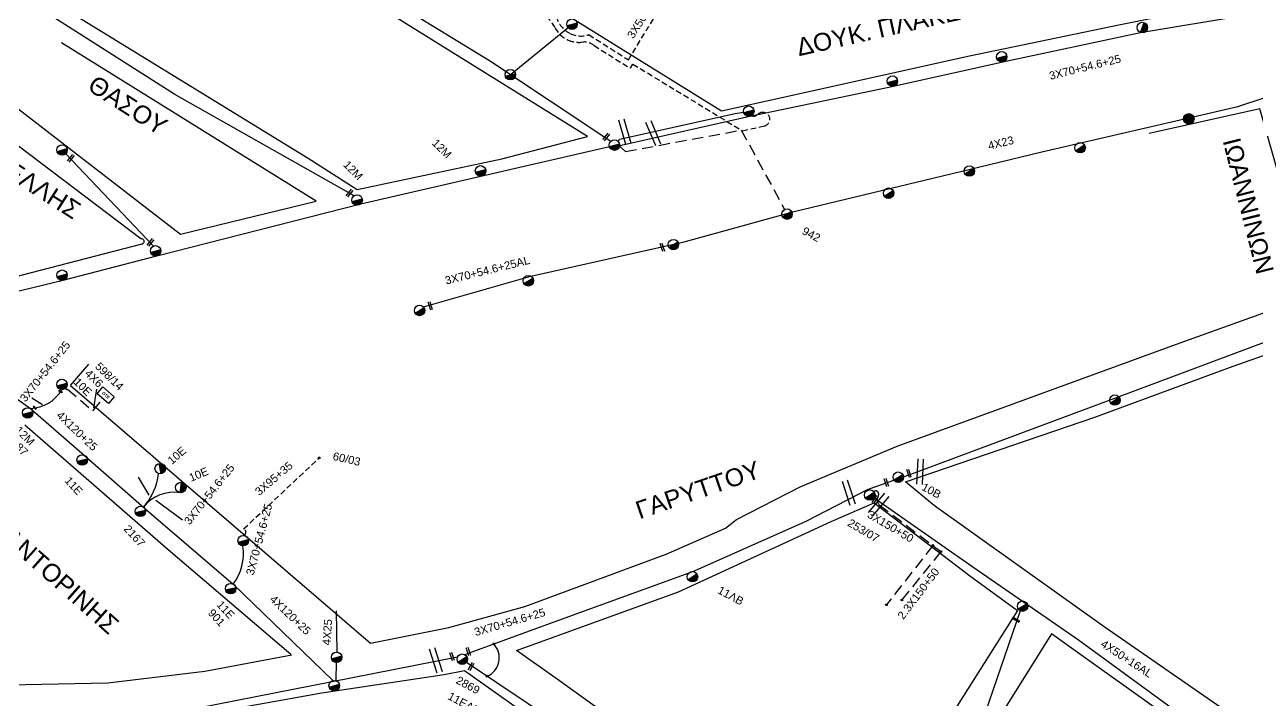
# Model space of a CAD drawing. Header units: millimetres. Extents: x 408 to 3042, y 742 to 1820.
# Drawn here: x 546.5 to 823.7, y 1211.7 to 1363.6 of the extents above; entities that cross this region are included whole.
import ezdxf

# ---------------------------------------------------------------- set-up
doc = ezdxf.new("R2010")
doc.units = ezdxf.units.MM
doc.linetypes.add('DASHED', pattern=[19.05, 12.7, -6.35])
for name, color, linetype in [('Pillar OTE', 7, 'Continuous'), ('Άγνωστα', 7, 'Continuous'), ('Γυμνά εναέρια ΧΤ και ΦΟΠ (3Φ)   4x50+16AL', 7, 'Continuous'), ('Επιγραφές - Σχήματα', 7, 'Continuous'), ('Καλώδια ΧΤ   3x150AL+50CU', 7, 'DASHED'), ('Καλώδια ΧΤ   3x95+35 XLPE', 7, 'DASHED'), ('Μηχανική τομή', 7, 'Continuous'), ('Στύλος Ξύλινος', 7, 'Continuous'), ('Στύλος Ξύλινος @ 1', 7, 'Continuous'), ('Στύλος ΦΜ', 7, 'Continuous'), ('Στύλος ΦΜ @ 1', 7, 'Continuous'), ('Συνδέσεις', 7, 'Continuous'), ('Συνεστραμμένα ΧΤ   3x70+54.6+25 AL', 7, 'SYN_LINE'), ('Συνεστραμμένα ΧΤ   4x120+25 AL', 7, 'SYN_LINE'), ('Τομή', 7, 'Continuous'), ('Υπόβαθρο ΔΕΗ', 7, 'Continuous'), ('Υπόγεια καλώδια Παροχών ΧΤ   4x25', 7, 'DASHED'), ('Υπόγεια καλώδια Παροχών ΧΤ   4x6', 7, 'DASHED')]:
    doc.layers.add(name, color=color, linetype=linetype)
doc.styles.add('arial', font='arial.ttf')
doc.styles.get("Standard").update_dxf_attribs({"font": 'arial.ttf'})
doc.linetypes.add('SYN_LINE', pattern='A,0.5,-0.0001,["/\\/\\/\\/",Standard,S=0.1,R=0,X=0,Y=-0.05],-0.25', length=0.7501)
doc.dimstyles.new('ISO-25', dxfattribs={"dimtxt": 2.5, "dimasz": 2.5, "dimexe": 1.25, "dimexo": 0.625, "dimtad": 1, "dimtxsty": 'Standard', "dimcen": 2.5, "dimadec": 0, "dimazin": 0, "dimtfac": 1, "dimtmove": 0, "dimatfit": 3, "dimfxl": 1, "dimarcsym": 0})

# ---------------------------------------------------------------- blocks, each defined once
blk = doc.blocks.new('ΜΗΧΑΝΙΚΗ ΤΟΜΗ')
at = {"layer": 'Μηχανική τομή', "ltscale": 40}
for p, q in [((-1.89, 0.78), (1.89, 0.78)), ((1.89, 0), (-1.89, 0))]:
    blk.add_line(p, q, dxfattribs=at)
blk = doc.blocks.new('ΤΟΜΗ')
at = {"layer": 'Τομή', "ltscale": 40}
for p, q in [((-5.68, 0), (5.68, 0)), ((5.68, -2.33), (-5.68, -2.33))]:
    blk.add_line(p, q, dxfattribs=at)
blk = doc.blocks.new('ΥΠΑΡΧΩΝ ΤΣΙΜΕΝΤΕΝΙΟΣ ΣΤΥΛΟΣ')
at = {"layer": 'Στύλος ΦΜ'}
blk.add_hatch(color=7, dxfattribs=at).paths.add_polyline_path([(-1.29, -2.28, 0.574793), (2.62, 0, 0.268822), (1.3, 2.27)])
at = {"layer": 'Στύλος ΦΜ', "color": 7}
blk.add_line((-1.29, -2.28), (1.3, 2.27), dxfattribs=at)
blk.add_circle((0, 0), 2.62, dxfattribs=at)
at = {"layer": 'Στύλος ΦΜ', "flags": 4}
for tag, p in [('ΤΥΠΟΣ', (-4.91, 3.03)), ('ΑΡΙΘΜΟΣ', (-4.68, 8.05))]:
    blk.add_attdef(tag, p, '', height=4, dxfattribs=at)
blk = doc.blocks.new('ΥΠΑΡΧΩΝ ΞΥΛΙΝΟΣ ΣΤΥΛΟΣ')
at = {"layer": 'Στύλος Ξύλινος'}
h = blk.add_hatch(color=7, dxfattribs=at)
h.paths.add_polyline_path([(-2.62, 0, 0.270008), (-1.29, -2.28), (1.3, 2.27, 0.576266)])
h.paths.add_polyline_path([(-1.29, -2.28, 0.574793), (2.62, 0, 0.268822), (1.3, 2.27)])
at = {"layer": 'Στύλος Ξύλινος', "color": 7}
blk.add_line((-1.29, -2.28), (1.3, 2.27), dxfattribs=at)
blk.add_circle((0, 0), 2.62, dxfattribs=at)
at = {"layer": 'Στύλος Ξύλινος', "flags": 4}
for tag, p in [('ΑΡΙΘΜΟΣ', (-4.91, 8.6)), ('ΤΥΠΟΣ', (-4.85, 3.39))]:
    blk.add_attdef(tag, p, '', height=4, dxfattribs=at)
blk = doc.blocks.new('_ΣΥΝΔΕΣΗ')
at = {"layer": 'Συνδέσεις', "linetype": 'SYN_LINE', "ltscale": 40}
blk.add_hatch(color=256, dxfattribs=at).paths.add_polyline_path([(0.5, -0.01, 1), (-0.5, -0.01, 1)])
at = {"layer": 'Συνδέσεις'}
blk.add_circle((0, -0.01), 0.5, dxfattribs=at)
blk = doc.blocks.new('PILLAR ΟΤΕ')
at = {"layer": 'Pillar OTE', "ltscale": 40}
blk.add_lwpolyline([(-3.31, 2.02), (3.39, 2.02), (3.39, -1.99), (-3.31, -1.99)], close=True, dxfattribs=at)
at = {"layer": 'Pillar OTE', "insert": (-1.81, 0.71), "char_height": 1.3575, "width": 109.961, "attachment_point": 1}
blk.add_mtext('{\\fArial|b1|i0|c161|p34;OTE}', dxfattribs=at)

msp = doc.modelspace()

# ---------------------------------------------------------------- linework, layer by layer
at = {"layer": 'Άγνωστα', "color": 133}
for points in [[(678.33, 1337.4), (651.04, 1355.52), (614.14, 1378.13), (590.51, 1392.8), (556.5, 1413.61)], [(668.78, 1362.92), (655.75, 1352.39)]]:
    msp.add_lwpolyline(points, dxfattribs=at)
at = {"layer": 'Άγνωστα', "color": 2, "linetype": 'DASHED', "ltscale": 0.1}
msp.add_lwpolyline([(656.43, 1380.9), (652.68, 1372.33), (662.85, 1366.11, -0.137311), (665.78, 1362.97, 0.173129), (668.78, 1360.17, 0.137798), (672.06, 1359.72, -0.227416), (674.57, 1358.93), (682.74, 1353.85), (683.31, 1354.77), (707.94, 1339.77), (712.9, 1340.87, 0.897074), (712.57, 1343.91, 0.190303), (711.22, 1343.38, -0.310967), (709.98, 1343.19, 0.493124)], format="xyb", dxfattribs=at)
at = {"layer": 'Άγνωστα', "color": 133, "linetype": 'DASHED', "ltscale": 0.1}
msp.add_lwpolyline([(657.75, 1380.1), (654.69, 1373.2), (664.84, 1367.09, -0.192229), (666.04, 1365.51, 0.214045), (669.25, 1361.63, 0.203734), (673.4, 1361.4), (682.29, 1355.71), (691.54, 1370.89)], format="xyb", dxfattribs=at)
at = {"layer": 'Άγνωστα', "color": 30}
for points in [[(620.6, 1325.16), (580.28, 1347.95), (553.09, 1365.26)], [(469.01, 1284.69), (493.08, 1291.25), (519.46, 1297.58), (555.22, 1306.17), (576.27, 1311.64), (622.13, 1323.38), (678.03, 1336.25)], [(575.5, 1313.86), (555.77, 1334.63)], [(770.39, 1231.86), (759.01, 1198.67), (733.79, 1159.22)]]:
    msp.add_lwpolyline(points, dxfattribs=at)
at = {"layer": 'Άγνωστα', "color": 133, "ltscale": 40}
msp.add_lwpolyline([(758.88, 1331.06), (775.27, 1335.07), (819.34, 1345.27), (831.66, 1349.3), (834.21, 1348.5), (866.46, 1356.27)], dxfattribs=at)
at = {"layer": 'Άγνωστα', "color": 7}
msp.add_lwpolyline([(680, 1337.39), (680.3, 1337.87), (706.29, 1343.67), (708.2, 1343.99)], dxfattribs=at)
at = {"layer": 'Άγνωστα', "color": 133, "linetype": 'DASHED', "ltscale": 0.2}
msp.add_lwpolyline([(680.32, 1336.32), (681.62, 1335.11), (707.67, 1339.94), (717.41, 1322.09)], dxfattribs=at)
at = {"layer": 'Άγνωστα', "color": 2}
msp.add_lwpolyline([(736.06, 1259.14), (746.65, 1262.9), (796.47, 1281.5), (822.68, 1291.28), (841.3, 1298.18)], dxfattribs=at)
at = {"layer": 'Άγνωστα', "color": 30, "linetype": 'DASHED', "ltscale": 0.2}
msp.add_lwpolyline([(737.4, 1258.75), (737.68, 1258.81, -0.64605), (738.48, 1257.71, 0.331079), (738.72, 1255.7), (752.57, 1245.17)], format="xyb", dxfattribs=at)
for points in [[(750.76, 1246.55), (740.32, 1233.22)], [(752.57, 1245.17), (743.79, 1234.29)]]:
    msp.add_lwpolyline(points, dxfattribs=at)
at = {"layer": 'Γυμνά εναέρια ΧΤ και ΦΟΠ (3Φ)   4x50+16AL', "color": 30, "ltscale": 40}
msp.add_lwpolyline([(736.58, 1257.9), (759.75, 1241.78), (783.48, 1225.34), (824.39, 1195.54)], dxfattribs=at)
at = {"layer": 'Επιγραφές - Σχήματα'}
msp.add_arc((648.76, 1221.31), 4.5, 293.2442, 43.6679, dxfattribs=at)
at = {"layer": 'Καλώδια ΧΤ   3x150AL+50CU', "color": 7, "linetype": 'Continuous', "ltscale": 0.1}
msp.add_lwpolyline([(556.82, 1282.48), (624.31, 1224.59)], dxfattribs=at)
at = {"layer": 'Καλώδια ΧΤ   3x95+35 XLPE', "color": 85, "linetype": 'DASHED', "ltscale": 0.1}
msp.add_lwpolyline([(595.95, 1248.92, 0.598234), (595.77, 1250.27), (595.77, 1250.27), (595.77, 1250.27), (612.78, 1266.23)], format="xyb", dxfattribs=at)
at = {"layer": 'Συνεστραμμένα ΧΤ   3x70+54.6+25 AL', "color": 2, "linetype": 'SYN_LINE', "ltscale": 20}
msp.add_lwpolyline([(680.32, 1336.32), (681.04, 1336.6), (709.62, 1343.04), (741.9, 1349.81), (766.49, 1355.28), (797.47, 1361.89), (820.91, 1365.79), (843.88, 1370.39), (873.95, 1377.84), (902.34, 1384.09), (942.25, 1392.46)], dxfattribs=at)
at = {"layer": 'Συνεστραμμένα ΧΤ   3x70+54.6+25 AL', "color": 133, "ltscale": 20}
msp.add_lwpolyline([(636.19, 1300.21), (660.36, 1307.09), (694.87, 1314.81), (719.56, 1321.6), (758.88, 1331.06)], dxfattribs=at)
at = {"layer": 'Συνεστραμμένα ΧΤ   3x70+54.6+25 AL', "color": 173, "linetype": 'SYN_LINE', "ltscale": 20}
for points in [[(645.49, 1222.01), (664.77, 1229.11), (696.78, 1240.7), (722.24, 1252.01), (736.06, 1259.14)], [(645.89, 1220.29), (673.36, 1201.85), (705.34, 1179.44), (718.52, 1170.19), (732.19, 1159.01)]]:
    msp.add_lwpolyline(points, dxfattribs=at)
at = {"layer": 'Συνεστραμμένα ΧΤ   3x70+54.6+25 AL', "color": 85, "linetype": 'SYN_LINE', "ltscale": 10}
msp.add_lwpolyline([(616.78, 1222.54), (616.69, 1231.87)], dxfattribs=at)
at = {"layer": 'Συνεστραμμένα ΧΤ   3x70+54.6+25 AL', "color": 1, "linetype": 'SYN_LINE', "ltscale": 20}
msp.add_lwpolyline([(577.16, 1208.41), (615.3, 1215.86), (643.89, 1221.53)], dxfattribs=at)
at = {"layer": 'Συνεστραμμένα ΧΤ   3x70+54.6+25 AL', "color": 85, "linetype": 'SYN_LINE', "ltscale": 5}
msp.add_lwpolyline([(616.58, 1216.12), (616.69, 1220.47)], dxfattribs=at)
at = {"layer": 'Συνεστραμμένα ΧΤ   3x70+54.6+25 AL', "color": 85, "linetype": 'SYN_LINE', "ltscale": 8}
for centre, radius, start, end in [((547.56, 1285.78), 8.43, 271.8725, 330.0145), ((562.99, 1264.36), 13.76, 318.094, 353.1058), ((580.12, 1249.77), 8.75, 80.938, 141.9193), ((584.34, 1244.72), 11.41, 322.9792, 8.6613)]:
    msp.add_arc(centre, radius, start, end, dxfattribs=at)
at = {"layer": 'Συνεστραμμένα ΧΤ   4x120+25 AL', "color": 85, "linetype": 'SYN_LINE', "ltscale": 20}
msp.add_lwpolyline([(519.46, 1297.58), (547.84, 1277.35), (560.01, 1266.81), (573.42, 1255), (593.45, 1237.85), (615.81, 1216.16)], dxfattribs=at)
at = {"layer": 'Υπόβαθρο ΔΕΗ'}
for points in [[(558.51, 1365.4), (610.25, 1333.66), (621.32, 1326.58), (653.81, 1333.48), (673.1, 1338.53), (631.73, 1364.21), (593.99, 1388.09), (549.47, 1416.09), (522, 1434.17), (516.35, 1437.74), (490.32, 1404.22), (508.97, 1389.86), (502.36, 1380.1), (475.95, 1399.5), (453.59, 1417.66), (453.59, 1417.66)], [(704.16, 1250.46), (706.63, 1252.39), (720.91, 1259.71), (742.74, 1268.88), (805.52, 1291.77), (833.75, 1301.96), (829.19, 1316.71), (830.83, 1321.84), (824.27, 1344.74), (799.38, 1339.15)], [(546.54, 1273.68), (578.78, 1245.62), (606.41, 1222.11)], [(769.77, 1231.92), (730.9, 1170.47), (708.58, 1185.99), (692.72, 1197.45), (666.25, 1216.51), (657.14, 1222.9), (693.55, 1236.14), (727.87, 1251.92), (737.58, 1256.15), (758.99, 1239.79), (769.77, 1231.92)], [(470.83, 1251.56), (505.75, 1220.82), (513.27, 1214.58), (565.21, 1215.64), (587.04, 1218.3), (606.59, 1221.96)], [(624.31, 1224.59), (641.88, 1228.12), (658.99, 1232.81), (690.81, 1244.6), (704.16, 1250.46)], [(760.94, 1198.44), (805.81, 1168.3), (823.32, 1193.9), (781.96, 1223.46), (777.43, 1226.7), (760.11, 1199), (760.94, 1198.44)], [(588.27, 1208.93), (613.34, 1213.39), (640.85, 1217.55), (645.42, 1218.43), (672.49, 1199.26), (706.53, 1175.18), (725.95, 1161.81), (709.68, 1141.2), (699.24, 1127.8), (659.7, 1155.43), (637.37, 1172.23), (617.11, 1187.88), (601.53, 1199.21), (588.27, 1208.93)]]:
    msp.add_lwpolyline(points, dxfattribs=at)
for points in [[(671.18, 1435.54), (689.41, 1422.02), (721.1, 1399.87), (749.65, 1379.91), (777.21, 1417.78), (803.51, 1399.01), (832.94, 1378.73), (839.71, 1373.71), (822.79, 1369.7), (792.6, 1363.55), (759.03, 1356.55), (716.83, 1347.18), (703.2, 1344.16), (628.8, 1390.45), (663.35, 1428.71), (668.84, 1434.77, -0.263527), (671.18, 1435.54, 0.098164)], [(442.31, 1323.76), (485.48, 1291.71), (572.94, 1314.33, 1.008412), (572.63, 1315.49), (534.91, 1344.02), (538.98, 1349.4), (581.54, 1316.52), (612.06, 1323.96), (554.8, 1359.55)], [(744.58, 1260.84), (787.21, 1275.37), (818.27, 1286.88), (835.79, 1293), (850.21, 1247.75, -0.219098), (848.22, 1231.65), (828.22, 1201.3), (789.26, 1228.29), (751.15, 1255.47), (744.58, 1260.84)]]:
    msp.add_lwpolyline(points, format="xyb", dxfattribs=at)
at = {"layer": 'Υπόβαθρο ΔΕΗ', "color": 7, "linetype": 'Continuous', "ltscale": 0.1}
msp.add_lwpolyline([(556.82, 1282.48), (560.99, 1287.33)], dxfattribs=at)
at = {"layer": 'Υπόγεια καλώδια Παροχών ΧΤ   4x6', "color": 85, "linetype": 'DASHED', "ltscale": 0.2}
msp.add_lwpolyline([(555.7, 1281.86, 0.560511), (556.17, 1281.72), (561.87, 1276.83), (564.19, 1279.54)], format="xyb", dxfattribs=at)

# ---------------------------------------------------------------- block references
at = {"layer": 'Pillar OTE', "xscale": 0.5, "yscale": 0.5, "zscale": 0.5, "rotation": 319.1919770491503}
msp.add_blockref('PILLAR ΟΤΕ', (564.73, 1280.34), dxfattribs=at)
at = {"layer": 'Μηχανική τομή'}
for p, xscale, yscale, zscale, rotation in [((677.47, 1338.28), 0.4999999999999999, 0.4999999999999999, 0.4999999999999999, 50.53033327265273), ((557.03, 1333.49), 0.4999999999999999, 0.4999999999999999, 0.4999999999999999, 50.53033327265273), ((619.73, 1325.66), 0.4999999999999999, 0.4999999999999999, 0.4999999999999999, 50.53033327265273), ((574.95, 1314.55), 0.4999999999999999, 0.4999999999999999, 0.4999999999999999, 50.53033327265273), ((689.74, 1313.53), 0.4999999999999998, 0.4999999999999998, 0.4999999999999998, 287.8886650906091), ((637.54, 1300.36), 0.4999999999999998, 0.4999999999999998, 0.4999999999999998, 287.8886650906091), ((554.56, 1281.07), 0.2500000000002005, 0.2500000000002005, 0.2500000000002005, 331.5446991727721), ((548.73, 1277.43), 0.2500000000001928, 0.2500000000001928, 0.2500000000001928, 312.6268794242704), ((740.11, 1260.64), 0.4999999999999999, 0.4999999999999999, 0.4999999999999999, 287.8886650906091), ((745.18, 1262.72), 0.4999999999999999, 0.4999999999999999, 0.4999999999999999, 287.8886650906091), ((737.63, 1256.98), 0.5, 0.5, 0.5, 235.1383027284685), ((769.32, 1229.69), 0.5, 0.5, 0.5, 328.8551812682033), ((642.44, 1221.51), 0.4999999999999999, 0.4999999999999999, 0.4999999999999999, 287.8886650906091), ((646.11, 1222.67), 0.4999999999999999, 0.4999999999999999, 0.4999999999999999, 287.8886650906091), ((646.74, 1219.39), 0.4999999999999998, 0.4999999999999998, 0.4999999999999998, 240.3140535243505)]:
    msp.add_blockref('ΜΗΧΑΝΙΚΗ ΤΟΜΗ', p, dxfattribs=dict(at, xscale=xscale, yscale=yscale, zscale=zscale, rotation=rotation))
at = {"layer": 'Στύλος Ξύλινος @ 1', "ltscale": 40, "xscale": 0.4499999999998181, "yscale": 0.4499999999998181, "zscale": 0.4499999999998181, "rotation": 311.9523410370047}
msp.add_blockref('ΥΠΑΡΧΩΝ ΞΥΛΙΝΟΣ ΣΤΥΛΟΣ', (808.31, 1342.46), dxfattribs=at)
at = {"layer": 'Στύλος ΦΜ @ 1', "ltscale": 40}
ref = msp.add_blockref('ΥΠΑΡΧΩΝ ΤΣΙΜΕΝΤΕΝΙΟΣ ΣΤΥΛΟΣ', (797.86, 1363), dxfattribs=dict(at, xscale=0.449999999999818, yscale=0.449999999999818, zscale=0.449999999999818, rotation=10.16960803652356))
ref.add_attrib('ΤΥΠΟΣ', '12M', (798.94, 1370.83), dxfattribs={"layer": 'Στύλος ΦΜ', "height": 1.8, "rotation": 10.1696, "flags": 4})
ref.add_attrib('ΑΡΙΘΜΟΣ', '6M.T.', (796.76, 1366.7), dxfattribs={"layer": 'Στύλος ΦΜ', "height": 1.8, "rotation": 10.1696, "flags": 4})
at = {"layer": 'Στύλος ΦΜ @ 1', "ltscale": 40, "xscale": 0.449999999999818, "yscale": 0.449999999999818, "zscale": 0.449999999999818}
for p, rotation in [((669.61, 1363.75), 314.8423271884067), ((766.24, 1356.43), 314.8423271884067), ((655.75, 1352.39), 314.8423271884067), ((741.66, 1350.96), 314.8423271884067), ((709.36, 1344.19), 314.8423271884067), ((554.94, 1335.47), 314.8423271884067), ((679.16, 1336.56), 314.8423271884067), ((783.88, 1335.97), 331.8060337909106), ((758.96, 1330.72), 331.8060337909106), ((740.8, 1325.74), 331.8060337909106), ((575.98, 1312.78), 314.8423271884067), ((692.41, 1314.19), 331.8060337909106), ((554.94, 1307.31), 314.8423271884067), ((659.8, 1306.05), 331.8060337909106), ((635.34, 1299.39), 331.8060337909106), ((791.69, 1279.24), 331.8060337909106), ((736.58, 1257.9), 331.8060337909106), ((595.68, 1247.62), 314.8423271884067), ((770.94, 1232.9), 331.8060337909106), ((616.68, 1221.4), 314.8423271884067), ((616.13, 1215.03), 314.8423271884067)]:
    msp.add_blockref('ΥΠΑΡΧΩΝ ΤΣΙΜΕΝΤΕΝΙΟΣ ΣΤΥΛΟΣ', p, dxfattribs=dict(at, rotation=rotation))
at = {"layer": 'Στύλος ΦΜ @ 1', "ltscale": 40}
ref = msp.add_blockref('ΥΠΑΡΧΩΝ ΤΣΙΜΕΝΤΕΝΙΟΣ ΣΤΥΛΟΣ', (649.05, 1330.77), dxfattribs=dict(at, xscale=0.449999999999818, yscale=0.449999999999818, zscale=0.449999999999818, rotation=314.8423271884067))
ref.add_attrib('ΤΥΠΟΣ', '12M', (637.98, 1336.86), dxfattribs={"layer": 'Στύλος ΦΜ', "height": 1.8, "rotation": 314.8423, "flags": 4})
ref = msp.add_blockref('ΥΠΑΡΧΩΝ ΤΣΙΜΕΝΤΕΝΙΟΣ ΣΤΥΛΟΣ', (621.3, 1324.21), dxfattribs=dict(at, xscale=0.449999999999818, yscale=0.449999999999818, zscale=0.449999999999818, rotation=314.8423271884067))
ref.add_attrib('ΤΥΠΟΣ', '12M', (618.02, 1331.99), dxfattribs={"layer": 'Στύλος ΦΜ', "height": 1.8, "rotation": 314.8423, "flags": 4})
ref = msp.add_blockref('ΥΠΑΡΧΩΝ ΤΣΙΜΕΝΤΕΝΙΟΣ ΣΤΥΛΟΣ', (717.97, 1321.05), dxfattribs=dict(at, xscale=0.449999999999818, yscale=0.449999999999818, zscale=0.449999999999818, rotation=331.8060337909106))
ref.add_attrib('ΤΥΠΟΣ', '942', (721.15, 1316.69), dxfattribs={"layer": 'Στύλος ΦΜ', "height": 1.8, "rotation": 331.806, "flags": 4})
ref = msp.add_blockref('ΥΠΑΡΧΩΝ ΤΣΙΜΕΝΤΕΝΙΟΣ ΣΤΥΛΟΣ', (554.91, 1282.74), dxfattribs=dict(at, xscale=0.449999999999818, yscale=0.449999999999818, zscale=0.449999999999818, rotation=314.8423271884067))
ref.add_attrib('ΤΥΠΟΣ', '10Ε', (557.4, 1283.15), dxfattribs={"layer": 'Στύλος ΦΜ', "height": 1.8, "rotation": 314.8423, "flags": 4})
ref = msp.add_blockref('ΥΠΑΡΧΩΝ ΤΣΙΜΕΝΤΕΝΙΟΣ ΣΤΥΛΟΣ', (547.21, 1276.35), dxfattribs=dict(at, xscale=0.449999999999818, yscale=0.449999999999818, zscale=0.449999999999818, rotation=314.9796564296063))
ref.add_attrib('ΤΥΠΟΣ', '12M', (544.22, 1272.29), dxfattribs={"layer": 'Στύλος ΦΜ', "height": 1.8, "rotation": 314.9797, "flags": 4})
ref.add_attrib('ΑΡΙΘΜΟΣ', '1487', (542.26, 1270.48), dxfattribs={"layer": 'Στύλος ΦΜ', "height": 1.8, "rotation": 314.9797, "flags": 4})
ref = msp.add_blockref('ΥΠΑΡΧΩΝ ΤΣΙΜΕΝΤΕΝΙΟΣ ΣΤΥΛΟΣ', (559.47, 1265.77), dxfattribs=dict(at, xscale=0.4499999999998181, yscale=0.4499999999998181, zscale=0.4499999999998181, rotation=312.4878480016574))
ref.add_attrib('ΤΥΠΟΣ', '11E', (555.39, 1261.01), dxfattribs={"layer": 'Στύλος ΦΜ', "height": 1.8, "rotation": 312.4878, "flags": 4})
ref = msp.add_blockref('ΥΠΑΡΧΩΝ ΤΣΙΜΕΝΤΕΝΙΟΣ ΣΤΥΛΟΣ', (577.01, 1263.83), dxfattribs=dict(at, xscale=0.449999999999818, yscale=0.449999999999818, zscale=0.449999999999818, rotation=41.07463850586768))
ref.add_attrib('ΤΥΠΟΣ', '10E', (579.65, 1264.64), dxfattribs={"layer": 'Στύλος ΦΜ', "height": 1.8, "rotation": 41.0746, "flags": 4})
ref = msp.add_blockref('ΥΠΑΡΧΩΝ ΤΣΙΜΕΝΤΕΝΙΟΣ ΣΤΥΛΟΣ', (581.64, 1259.58), dxfattribs=dict(at, xscale=0.449999999999818, yscale=0.449999999999818, zscale=0.449999999999818, rotation=22.66082259258683))
ref.add_attrib('ΤΥΠΟΣ', '10E', (583.94, 1260.84), dxfattribs={"layer": 'Στύλος ΦΜ', "height": 1.8, "rotation": 22.6608, "flags": 4})
ref = msp.add_blockref('ΥΠΑΡΧΩΝ ΤΣΙΜΕΝΤΕΝΙΟΣ ΣΤΥΛΟΣ', (742.98, 1261.9), dxfattribs=dict(at, xscale=0.449999999999818, yscale=0.449999999999818, zscale=0.449999999999818, rotation=331.8060337909106))
ref.add_attrib('ΤΥΠΟΣ', '10B', (748.05, 1259.13), dxfattribs={"layer": 'Στύλος ΦΜ', "height": 1.8, "rotation": 331.806, "flags": 4})
ref = msp.add_blockref('ΥΠΑΡΧΩΝ ΤΣΙΜΕΝΤΕΝΙΟΣ ΣΤΥΛΟΣ', (572.56, 1254.21), dxfattribs=dict(at, xscale=0.4499999999998181, yscale=0.4499999999998181, zscale=0.4499999999998181, rotation=312.4878480016574))
ref.add_attrib('ΤΥΠΟΣ', '2167', (568.67, 1250.16), dxfattribs={"layer": 'Στύλος ΦΜ', "height": 1.8, "rotation": 312.4878, "flags": 4})
ref = msp.add_blockref('ΥΠΑΡΧΩΝ ΤΣΙΜΕΝΤΕΝΙΟΣ ΣΤΥΛΟΣ', (696.7, 1239.52), dxfattribs=dict(at, xscale=0.449999999999818, yscale=0.449999999999818, zscale=0.449999999999818, rotation=331.8060337909106))
ref.add_attrib('ΤΥΠΟΣ', '11ΛΒ', (702.17, 1235.92), dxfattribs={"layer": 'Στύλος ΦΜ', "height": 1.8, "rotation": 331.806, "flags": 4})
ref = msp.add_blockref('ΥΠΑΡΧΩΝ ΤΣΙΜΕΝΤΕΝΙΟΣ ΣΤΥΛΟΣ', (592.85, 1236.84), dxfattribs=dict(at, xscale=0.4499999999998181, yscale=0.4499999999998181, zscale=0.4499999999998181, rotation=312.4878480016574))
ref.add_attrib('ΤΥΠΟΣ', '901', (587.62, 1231.27), dxfattribs={"layer": 'Στύλος ΦΜ', "height": 1.8, "rotation": 312.4878, "flags": 4})
ref.add_attrib('ΑΡΙΘΜΟΣ', '11E', (589.56, 1233.13), dxfattribs={"layer": 'Στύλος ΦΜ', "height": 1.8, "rotation": 312.4878, "flags": 4})
ref = msp.add_blockref('ΥΠΑΡΧΩΝ ΤΣΙΜΕΝΤΕΝΙΟΣ ΣΤΥΛΟΣ', (644.93, 1220.97), dxfattribs=dict(at, xscale=0.449999999999818, yscale=0.449999999999818, zscale=0.449999999999818, rotation=331.8060337909106))
ref.add_attrib('ΤΥΠΟΣ', '2869', (643.34, 1215.67), dxfattribs={"layer": 'Στύλος ΦΜ', "height": 1.8, "rotation": 331.806, "flags": 4})
ref.add_attrib('ΑΡΙΘΜΟΣ', '11EΛB', (641.49, 1212.09), dxfattribs={"layer": 'Στύλος ΦΜ', "height": 1.8, "rotation": 331.806, "flags": 4})
at = {"layer": 'Συνδέσεις', "xscale": 0.4, "yscale": 0.4, "zscale": 0.25}
for p in [(612.78, 1266.23), (750.76, 1246.55), (752.57, 1245.17), (743.8, 1234.29), (740.32, 1233.23), (652.02, 1224.42), (650.54, 1217.17)]:
    msp.add_blockref('_ΣΥΝΔΕΣΗ', p, dxfattribs=at)
at = {"layer": 'Τομή'}
for p, xscale, yscale, zscale, rotation in [((682.04, 1339.75), 0.5, 0.5, 0.5, 285.8020867538628), ((688.41, 1339.48), 0.5, 0.5, 0.5, 292.6819364898471), ((748.46, 1263.12), 0.4999999999999995, 0.4999999999999995, 0.4999999999999995, 267.3568493016206), ((732.39, 1258.58), 0.4999999999999994, 0.4999999999999994, 0.4999999999999994, 287.9789526518648), ((738.99, 1255.36), 0.4999999999999995, 0.4999999999999995, 0.4999999999999995, 229.5912876883145), ((639.54, 1220.9), 0.4999999999999994, 0.4999999999999994, 0.4999999999999994, 287.9789526518648)]:
    msp.add_blockref('ΤΟΜΗ', p, dxfattribs=dict(at, xscale=xscale, yscale=yscale, zscale=zscale, rotation=rotation))

# ---------------------------------------------------------------- texts
at = {"ltscale": 40, "char_height": 4, "width": 94.4586, "attachment_point": 1, "style": 'arial'}
for s, insert, rotation in [('ΔΟΥΚ. ΠΛΑΚΕΝΤΙΑΣ', (719.75, 1360.45), 12.7082), ('ΘAΣOY', (562.55, 1352.5), 327.3764), ('ΙΩΑΝΝΙΝΩΝ', (819.77, 1338.57), 284.3003), ('ΠΕΛΛΗΣ', (540.46, 1335.36), 327.3764), ('ΓAPYTTOY', (683.48, 1256.2), 18.9789), ('ΣΑΝΤΟΡΙΝΗΣ', (541.36, 1253.06), 318.4089)]:
    msp.add_mtext(s, dxfattribs=dict(at, insert=insert, rotation=rotation))
at = {"layer": 'Άγνωστα', "ltscale": 40, "char_height": 1.8, "width": 34.5395, "attachment_point": 1, "style": 'arial'}
for s, insert, rotation in [('\\pt19.8;3X50+35', (681.87, 1361.3), 57.391), ('\\pt19.8;3X70+54.6+25', (776.75, 1352.97), 13.9241), ('\\pt19.8;4X23', (762.98, 1337.23), 13.9241), ('3X70+54.6+25', (545.29, 1279.76), 51.6831), ('598/14', (563.48, 1287.91), 315.5911), ('4Χ6', (561.17, 1286.32), 315.5911), ('4X120+25', (554.78, 1276.92), 316.3149), ('60/03', (616.09, 1267.58), 347.0055), ('3X70+54.6+25', (582.22, 1252.14), 51.6831), ('3X95+35', (598.11, 1259.03), 40.2538), ('3X70+54.6+25', (596.26, 1240.18), 75.1009), ('3X150+50', (736.74, 1254.55), 329.3962), ('253/07', (732.31, 1252.64), 329.3962), ('2.3X150+50', (742.67, 1230.84), 52.7763), ('4X120+25', (602.74, 1235.54), 316.3149), ('3X70+54.6+25', (647.44, 1227.88), 16.2422)]:
    msp.add_mtext(s, dxfattribs=dict(at, insert=insert, rotation=rotation))
at = {"layer": 'Γυμνά εναέρια ΧΤ και ΦΟΠ (3Φ)   4x50+16AL', "ltscale": 40, "insert": (789.31, 1225.47), "char_height": 1.8, "width": 34.5395, "attachment_point": 1, "rotation": 326.8729, "style": 'arial'}
msp.add_mtext('4X50+16AL', dxfattribs=at)
at = {"layer": 'Συνεστραμμένα ΧΤ   3x70+54.6+25 AL', "ltscale": 20, "insert": (640.87, 1306.94), "char_height": 1.8, "width": 34.5395, "attachment_point": 1, "rotation": 13.9241, "style": 'arial'}
msp.add_mtext('\\pt19.8;3X70+54.6+25AL', dxfattribs=at)
at = {"layer": 'Υπόγεια καλώδια Παροχών ΧΤ   4x25', "ltscale": 0.2, "insert": (613.48, 1224.18), "char_height": 1.8, "width": 34.5395, "attachment_point": 1, "rotation": 86.1193, "style": 'arial'}
msp.add_mtext('4X25', dxfattribs=at)

# ---------------------------------------------------------------- leaders
at = {"layer": 'Επιγραφές - Σχήματα', "ltscale": 40}
for points in [[(562.1, 1277.48), (562.76, 1281.68)], [(550.56, 1278.13), (548.13, 1279.68)], [(574.51, 1257.88), (572.1, 1261.93)], [(582.02, 1252.27), (576.02, 1256.66)]]:
    msp.add_leader(points, dimstyle='ISO-25', override={"dimasz": 1, "dimtad": 0}, dxfattribs=at)

doc.saveas('drawing.dxf')
